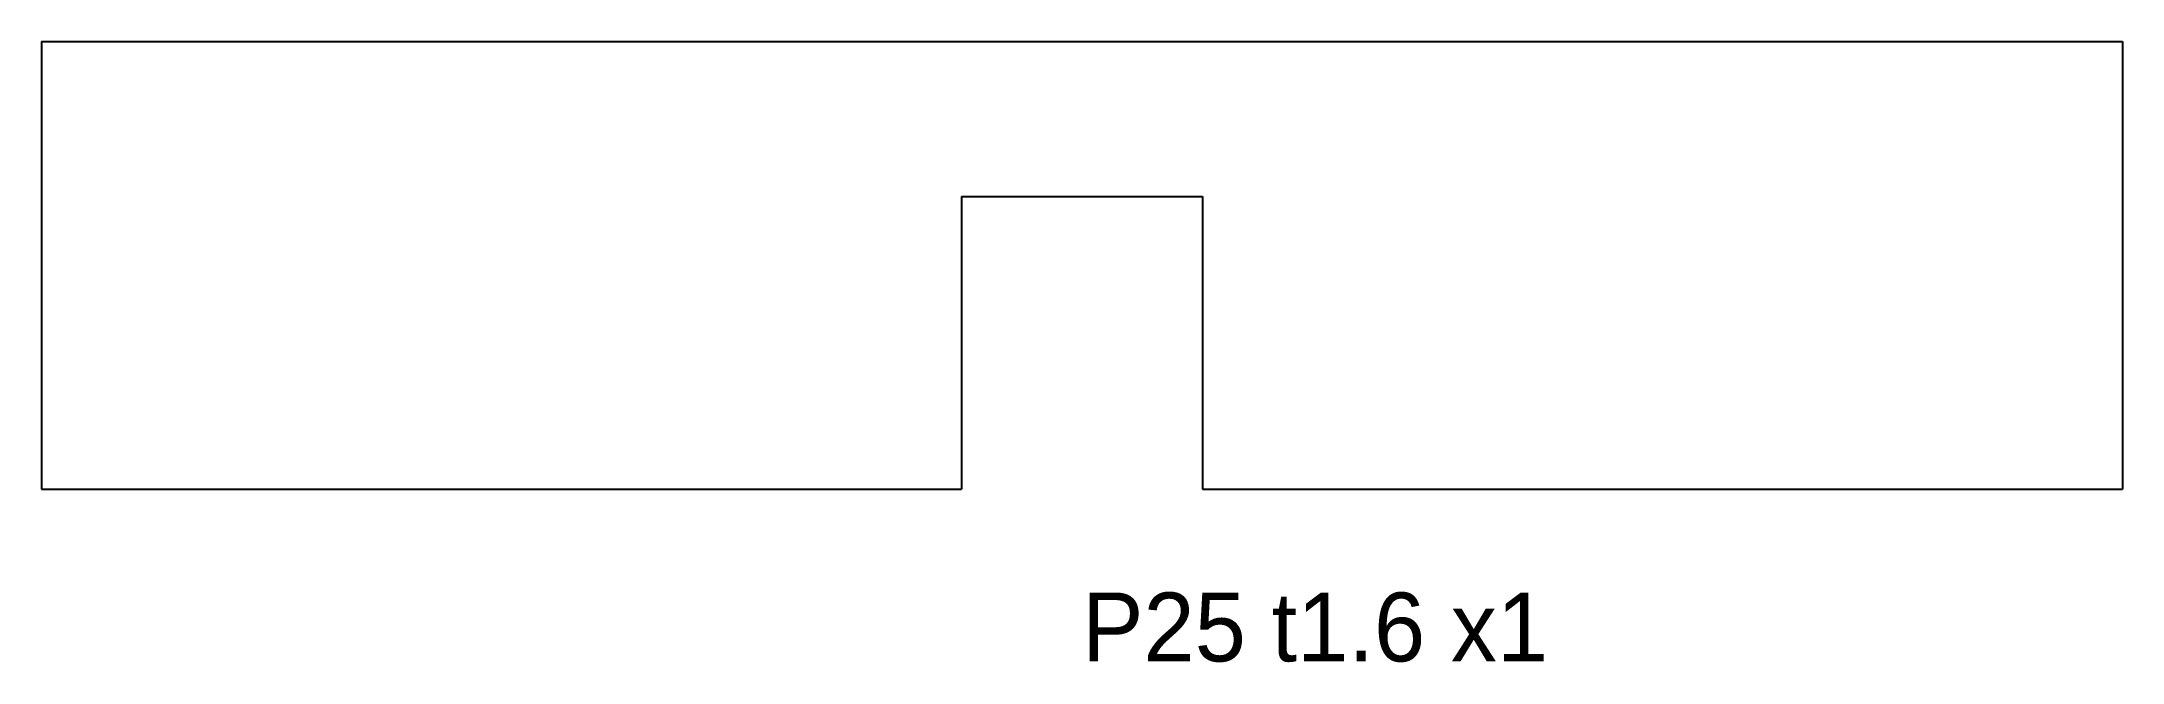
# Model space of a CAD drawing. Header units: metres. Extents: x -30.2 to 30.2, y -11.5 to 6.5.
import ezdxf

# ---------------------------------------------------------------- set-up
doc = ezdxf.new("R2010")
doc.units = ezdxf.units.M
doc.layers.add('CUT', color=7, linetype='Continuous')
doc.layers.add('NOTES', color=7, linetype='Continuous')

msp = doc.modelspace()

# ---------------------------------------------------------------- linework, layer by layer
at = {"layer": 'CUT'}
for points in [[(-30.2, 6.5), (30.2, 6.5)], [(-30.2, 6.5), (-30.2, -6.5)], [(30.2, 6.5), (30.2, -6.5)], [(-3.5, 2), (3.5, 2)], [(-3.5, 2), (-3.5, -6.5)], [(3.5, 2), (3.5, -6.5)], [(-30.2, -6.5), (-3.5, -6.5)], [(3.5, -6.5), (30.2, -6.5)]]:
    msp.add_lwpolyline(points, dxfattribs=at)

# ---------------------------------------------------------------- texts
at = {"layer": 'NOTES'}
msp.add_text('P25 t1.6 x1', height=2, dxfattribs=at).set_placement((0, -11.5))

doc.saveas('drawing.dxf')
